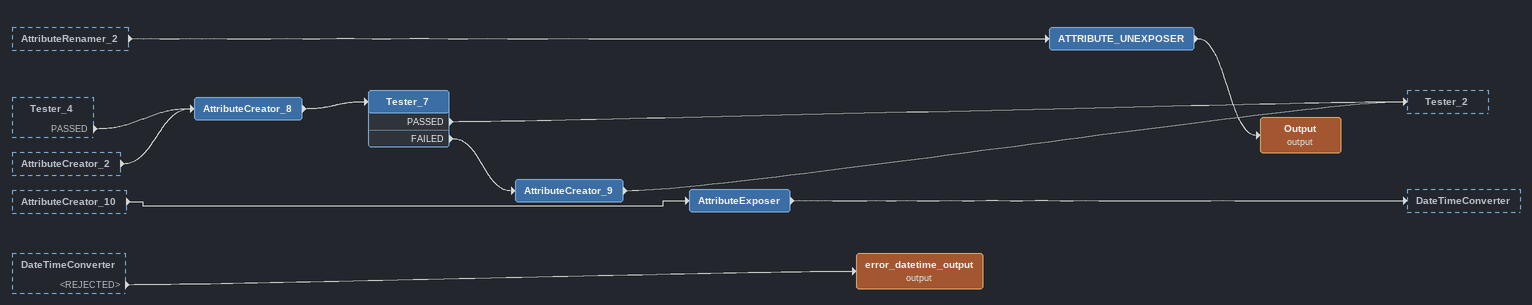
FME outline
AttributeRenamer_2 [outside]
    -> ATTRIBUTE_UNEXPOSER
Tester_4 [outside]
    PASSED -> AttributeCreator_8
AttributeCreator_2 [outside]
    -> AttributeCreator_8
AttributeCreator_10 [outside]
    -> AttributeExposer
DateTimeConverter [outside]
    <REJECTED> -> error_datetime_output (output)
AttributeCreator_8
    -> Tester_7
Tester_7
    PASSED -> Tester_2
    FAILED -> AttributeCreator_9
AttributeCreator_9
    -> Tester_2
AttributeExposer
    -> DateTimeConverter
ATTRIBUTE_UNEXPOSER
    -> Output (output)
Output (output)
error_datetime_output (output)
